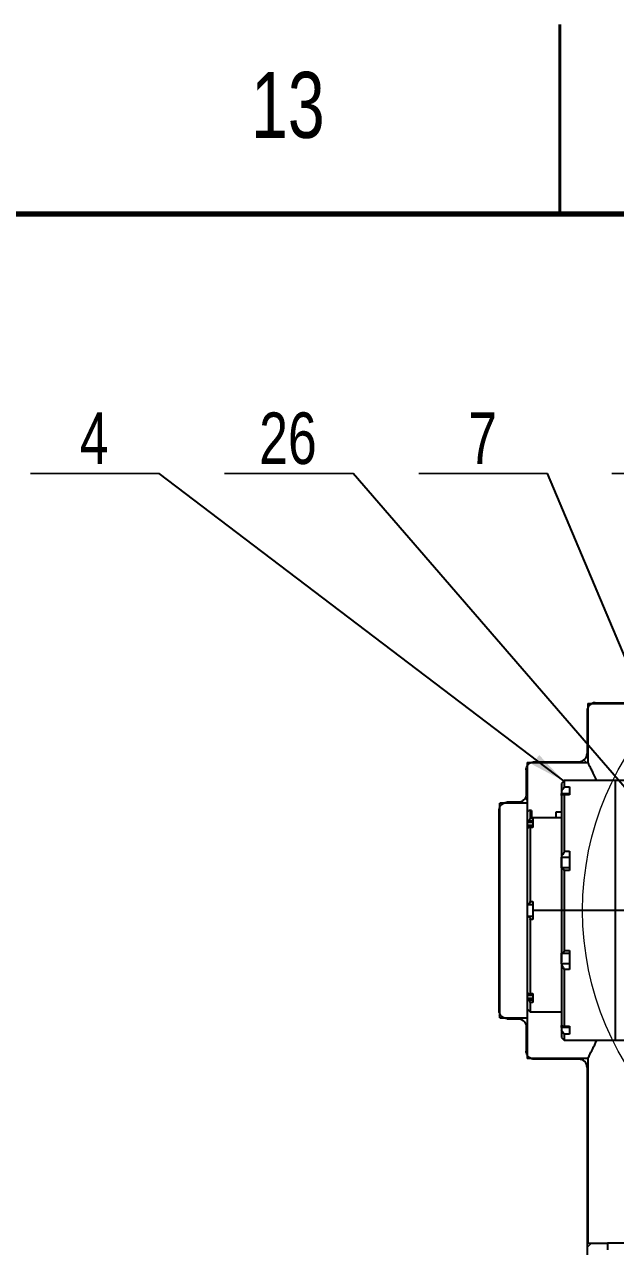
# Model space of a CAD drawing. Header units: millimetres. Extents: x 2 to 1187, y 2 to 839.
# Drawn here: x 545.1 to 599.6, y 725.6 to 838.5 of the extents above; entities that cross this region are included whole.
import ezdxf

# ---------------------------------------------------------------- set-up
doc = ezdxf.new("R2010")
doc.units = ezdxf.units.MM
doc.styles.add('SLDTEXTSTYLE2', font='TXT', dxfattribs={"width": 0.75})
doc.dimstyles.new('SLDDIMSTYLE0', dxfattribs={"dimtxt": 0.18, "dimasz": 3.302, "dimexe": 0, "dimexo": 0.0625, "dimgap": 0, "dimtad": 0, "dimtih": 1, "dimtoh": 1, "dimdec": 0, "dimrnd": 1e-09, "dimzin": 0, "dimdsep": 46, "dimtxsty": 'Standard', "dimsah": 1, "dimcen": 0.09, "dimadec": 0, "dimazin": 0, "dimtfac": 3.302, "dimtdec": 0, "dimtofl": 0, "dimtmove": 0, "dimatfit": 3, "dimfxl": 1, "dimfrac": 2, "dimtolj": 1, "dimtzin": 0, "dimarcsym": 0})

# ---------------------------------------------------------------- blocks, each defined once
blk = doc.blocks.new('SW_HATCH_0')
at = {"color": 0, "linetype": 'Continuous', "lineweight": 18}
for p, q in [((-76.32, 157.03), (-76.25, 156.96)), ((-76.61, 152.83), (-76.38, 152.6)), ((-82.06, 149.3), (-81.87, 149.11)), ((-84.45, 147.2), (-84.37, 147.12)), ((-84.45, 142.71), (-84.37, 142.63)), ((-84.45, 138.22), (-84.37, 138.14)), ((-84.45, 133.73), (-84.37, 133.65)), ((-84.49, 129.28), (-84.37, 129.16)), ((-81.95, 126.74), (-81.87, 126.66)), ((-80.46, 125.25), (-80.39, 125.17)), ((-76.32, 121.11), (-76.25, 121.04)), ((-76.32, 116.62), (-76.25, 116.55)), ((-76.32, 112.13), (-76.25, 112.06)), ((-75.92, 108.17), (-76.32, 107.77))]:
    blk.add_line(p, q, dxfattribs=at)
blk = doc.blocks.new('SW_NOTE_0_10')
at = {"color": 0, "linetype": 'Continuous', "lineweight": 0}
for p, q in [((-11.88, 0), (0, 0)), ((0, 0), (-11.88, 0)), ((-11.88, 0), (0, 0)), ((0, 0), (-11.88, 0)), ((-11.88, 0), (0, 0)), ((0, 0), (-11.88, 0))]:
    blk.add_line(p, q, dxfattribs=at)
at = {"color": 0, "linetype": 'Continuous', "lineweight": 0, "insert": (-5.99, 5.65), "char_height": 4.76, "attachment_point": 2, "style": 'SLDTEXTSTYLE2'}
blk.add_mtext('4', dxfattribs=at)
blk = doc.blocks.new('SW_NOTE_0_11')
at = {"color": 0, "linetype": 'Continuous', "lineweight": 0}
for p, q in [((-11.88, 0), (0, 0)), ((0, 0), (-11.88, 0)), ((-11.88, 0), (0, 0)), ((0, 0), (-11.88, 0)), ((-11.88, 0), (0, 0)), ((0, 0), (-11.88, 0))]:
    blk.add_line(p, q, dxfattribs=at)
at = {"color": 0, "linetype": 'Continuous', "lineweight": 0, "insert": (-6.03, 5.65), "char_height": 4.762, "attachment_point": 2, "style": 'SLDTEXTSTYLE2'}
blk.add_mtext('26', dxfattribs=at)
blk = doc.blocks.new('SW_NOTE_0_12')
at = {"color": 0, "linetype": 'Continuous', "lineweight": 0}
for p, q in [((-11.88, 0), (0, 0)), ((0, 0), (-11.88, 0)), ((-11.88, 0), (0, 0)), ((0, 0), (-11.88, 0)), ((-11.88, 0), (0, 0)), ((0, 0), (-11.88, 0))]:
    blk.add_line(p, q, dxfattribs=at)
at = {"color": 0, "linetype": 'Continuous', "lineweight": 0, "insert": (-5.99, 5.65), "char_height": 4.76, "attachment_point": 2, "style": 'SLDTEXTSTYLE2'}
blk.add_mtext('7', dxfattribs=at)
blk = doc.blocks.new('SW_NOTE_0_13')
at = {"color": 0, "linetype": 'Continuous', "lineweight": 0}
for p, q in [((-11.88, 0), (0, 0)), ((0, 0), (-11.88, 0)), ((-11.88, 0), (0, 0)), ((0, 0), (-11.88, 0)), ((-11.88, 0), (0, 0)), ((0, 0), (-11.88, 0))]:
    blk.add_line(p, q, dxfattribs=at)
at = {"color": 0, "linetype": 'Continuous', "lineweight": 0, "insert": (-5.99, 5.65), "char_height": 4.76, "attachment_point": 2, "style": 'SLDTEXTSTYLE2'}
blk.add_mtext('9', dxfattribs=at)

msp = doc.modelspace()

# ---------------------------------------------------------------- linework, layer by layer
at = {"color": 7, "linetype": 'Continuous', "lineweight": 35}
for p, q in [((594.5, 838.501), (594.5, 820.999)), ((594.5, 821), (594.5, 838.5))]:
    msp.add_line(p, q, dxfattribs=at)
at = {"color": 7, "linetype": 'Continuous', "lineweight": 70}
msp.add_line((20, 821), (1169, 821), dxfattribs=at)
at = {"color": 7, "linetype": 'Continuous', "lineweight": 25}
for p, q in [((597.0108, 775.0643), (597.0108, 771.1149)), ((597.0858, 775.7393), (613.8108, 775.7393)), ((597.0858, 775.7393), (597.0858, 770.2899)), ((597.7608, 775.8143), (613.3858, 775.8143)), ((591.4608, 770.2899), (597.0858, 770.2899)), ((591.4608, 770.2899), (591.4608, 766.5399)), ((592.1358, 770.3649), (596.2608, 770.3649)), ((591.3858, 769.6149), (591.3858, 767.3649)), ((594.8858, 768.6149), (594.6358, 768.3649)), ((599.6358, 768.6149), (594.8858, 768.6149)), ((594.8858, 768.0348), (595.3858, 768.0348)), ((595.3858, 768.0348), (595.3858, 767.2963)), ((603.3858, 768.6149), (599.6358, 768.6149)), ((594.6358, 767.423), (595.3858, 767.423)), ((595.3858, 767.3365), (594.8458, 767.3365)), ((595.3858, 767.2963), (594.8858, 767.2963)), ((588.8858, 747.3649), (588.8858, 765.8649)), ((591.4608, 766.5399), (588.9608, 766.5399)), ((588.9608, 746.6899), (588.9608, 766.5399)), ((590.6358, 766.6149), (589.6358, 766.6149)), ((591.5108, 765.7399), (591.6358, 765.8649)), ((591.7608, 765.8649), (591.6358, 765.8649)), ((591.8858, 765.8649), (591.7608, 765.8649)), ((591.5108, 764.7783), (591.6191, 764.887)), ((591.5108, 764.7783), (591.5108, 764.762)), ((591.5108, 764.762), (592.0108, 764.762)), ((591.5108, 764.4676), (591.5108, 764.762)), ((591.6191, 764.887), (592.0108, 764.887)), ((592.0108, 765.1136), (591.7608, 765.1136)), ((594.6358, 765.1797), (591.8858, 765.1797)), ((592.0108, 765.1136), (592.0108, 764.2917)), ((594.6358, 765.6899), (594.1358, 765.6899)), ((592.0108, 764.4676), (591.5108, 764.4676)), ((592.0108, 764.337), (591.7157, 764.337)), ((592.0108, 764.2917), (591.7608, 764.2917)), ((594.6358, 761.5399), (595.3858, 761.5399)), ((594.6358, 761.5282), (594.6358, 760.5608)), ((594.8858, 762.0838), (595.3858, 762.0838)), ((595.3858, 762.0838), (595.3858, 760.3007)), ((595.3858, 760.5586), (594.6358, 760.5586)), ((594.6358, 760.5586), (594.6358, 760.5585)), ((595.3858, 760.3007), (594.8858, 760.3007)), ((591.5108, 757.1649), (591.5108, 757.1656)), ((591.5108, 757.1649), (592.0108, 757.1649)), ((591.7598, 757.4149), (591.7608, 757.4368)), ((592.0108, 757.4149), (591.7598, 757.4149)), ((591.7608, 757.4368), (592.0108, 757.4368)), ((592.0108, 757.4368), (592.0108, 756.6149)), ((591.5108, 756.0642), (591.5108, 756.0649)), ((592.0108, 756.0649), (591.5108, 756.0649)), ((591.7608, 755.793), (591.7598, 755.8149)), ((591.7598, 755.8149), (592.0108, 755.8149)), ((592.0108, 755.793), (591.7608, 755.793)), ((592.0108, 756.6149), (592.0108, 755.793)), ((594.6358, 756.6149), (592.0108, 756.6149)), ((594.8858, 756.6149), (594.6358, 756.6149)), ((599.6358, 756.6149), (594.8858, 756.6149)), ((603.3858, 756.6149), (599.6358, 756.6149)), ((594.6358, 752.6712), (595.3858, 752.6712)), ((594.8858, 752.9291), (595.3858, 752.9291)), ((595.3858, 752.9291), (595.3858, 751.146)), ((595.3858, 751.6899), (594.6358, 751.6899)), ((595.3858, 751.146), (594.8858, 751.146)), ((591.7157, 748.8929), (592.0108, 748.8929)), ((591.7608, 748.9381), (592.0108, 748.9381)), ((592.0108, 748.9381), (592.0108, 748.1162)), ((592.0108, 748.7622), (591.5108, 748.7622)), ((591.5108, 748.4679), (591.5108, 748.7622)), ((592.0108, 748.4679), (591.5108, 748.4679)), ((591.5108, 748.4515), (591.5108, 748.4679)), ((591.5108, 748.4515), (591.6191, 748.3429)), ((591.6191, 748.3429), (592.0108, 748.3429)), ((592.0108, 748.1162), (591.7608, 748.1162)), ((588.9608, 746.6899), (591.4608, 746.6899)), ((589.6358, 746.6149), (590.6358, 746.6149)), ((591.4608, 746.6899), (591.4608, 742.9399)), ((591.5108, 747.4899), (591.7608, 747.2399)), ((591.7608, 747.2399), (594.6358, 747.2399)), ((591.3858, 745.8649), (591.3858, 743.6149)), ((595.3858, 745.8068), (594.6358, 745.8068)), ((594.8411, 745.8933), (595.3858, 745.8933)), ((594.8858, 745.9336), (595.3858, 745.9336)), ((595.3858, 745.9336), (595.3858, 745.195)), ((594.6358, 744.8649), (594.8858, 744.6149)), ((595.3858, 745.195), (594.8858, 745.195)), ((594.8858, 744.6149), (599.6358, 744.6149)), ((599.6358, 744.6149), (603.3858, 744.6149)), ((597.0858, 742.9399), (591.4608, 742.9399)), ((596.2608, 742.8649), (592.1358, 742.8649)), ((597.0108, 742.1149), (597.0108, 725.8649)), ((597.0858, 742.9399), (597.0858, 725.8649)), ((597.0108, 725.8649), (597.0858, 725.8649)), ((597.0108, 725.8649), (597.0108, 629.1149)), ((597.0108, 725.8649), (598.8858, 725.8649)), ((598.8858, 725.8649), (598.8858, 725.2399)), ((603.8858, 725.8649), (598.8858, 725.8649))]:
    msp.add_line(p, q, dxfattribs=at)
at = {"color": 7, "linetype": 'Continuous', "lineweight": 25, "flags": 128}
msp.add_lwpolyline([(591.4608, 766.5399), (591.4608, 766.495), (591.4608, 766.3605), (591.4608, 766.1379), (591.4608, 765.829), (591.4608, 765.4366), (591.4608, 764.9643), (591.4608, 764.4165), (591.4608, 763.798), (591.4608, 763.1144), (591.4608, 762.372), (591.4608, 761.5774), (591.4608, 760.7379), (591.4608, 759.8611), (591.4608, 758.9548), (591.4608, 758.0274), (591.4608, 757.0872), (591.4608, 756.1427), (591.4608, 755.2024), (591.4608, 754.275), (591.4608, 753.3688), (591.4608, 752.4919), (591.4608, 751.6524), (591.4608, 750.8578), (591.4608, 750.1154), (591.4608, 749.4318), (591.4608, 748.8133), (591.4608, 748.2655), (591.4608, 747.7932), (591.4608, 747.4009), (591.4608, 747.0919), (591.4608, 746.8693), (591.4608, 746.7348), (591.4608, 746.6899)], dxfattribs=at)
at = {"color": 7, "linetype": 'Continuous', "lineweight": 18}
msp.add_circle((623.8858, 756.6149), 27.2907, dxfattribs=at)
at = {"color": 7, "linetype": 'Continuous', "lineweight": 25}
for centre, start, end in [((597.7608, 775.0643), 90, 180), ((596.2608, 771.1149), 270, 0), ((596.2608, 742.1149), 0, 90)]:
    msp.add_arc(centre, 0.75, start, end, dxfattribs=at)
for points, knots in [([(597.2114, 775.5629), (597.2055, 775.5712), (597.1465, 775.6544), (597.1016, 775.7171), (597.0905, 775.7327), (597.0858, 775.7393)], [0, 0, 0, 0, 0.059731194, 0.596587177, 1, 1, 1, 1]), ([(591.3858, 769.6149), (591.3868, 769.6439), (591.3908, 769.7568), (591.4491, 769.9498), (591.598, 770.1584), (591.8082, 770.3051), (591.9992, 770.3605), (592.1094, 770.364), (592.1358, 770.3649)], [0, 0, 0, 0, 0.07410203, 0.28874954, 0.50339705, 0.71804455, 0.93269206, 1, 1, 1, 1]), ([(597.9001, 768.6149), (597.8934, 768.6298), (597.7924, 768.8526), (597.6308, 769.1886), (597.4256, 769.6131), (597.266, 769.9337), (597.1524, 770.1593), (597.094, 770.2737), (597.0881, 770.2853), (597.0858, 770.2899)], [0, 0, 0, 0, 0.012956446, 0.193563601, 0.363224872, 0.532873689, 0.708668034, 0.884453807, 1, 1, 1, 1]), ([(594.8858, 768.0348), (594.8846, 768.0275), (594.8824, 768.0124), (594.8601, 767.9648), (594.8114, 767.8899), (594.7302, 767.7875), (594.6693, 767.7203), (594.6358, 767.6833)], [0, 0, 0, 0, 0.11428757, 0.23368727, 0.49628294, 0.72278717, 1, 1, 1, 1]), ([(591.3858, 767.3649), (591.3775, 767.2806), (591.3609, 767.112), (591.2316, 766.8872), (591.0413, 766.7176), (590.8304, 766.6277), (590.6911, 766.6185), (590.6358, 766.6149)], [0, 0, 0, 0, 0.21465177, 0.42934555, 0.64403934, 0.85873313, 1, 1, 1, 1]), ([(594.6358, 767.23), (594.6358, 767.2544), (594.6358, 767.3261), (594.6358, 767.3844), (594.6358, 767.423)], [0, 0, 0, 0, 0.33951469, 1, 1, 1, 1]), ([(594.8458, 767.3366), (594.8331, 767.335), (594.8068, 767.3317), (594.7377, 767.3008), (594.6765, 767.2583), (594.6358, 767.23)], [0, 0, 0, 0, 0.238166882, 0.493654066, 1, 1, 1, 1]), ([(594.8858, 767.2963), (594.8838, 767.308), (594.8799, 767.3321), (594.8573, 767.335), (594.8458, 767.3366)], [0, 0, 0, 0, 0.48821507, 1, 1, 1, 1]), ([(588.8858, 765.8649), (588.8868, 765.8939), (588.8908, 766.0068), (588.9491, 766.1998), (589.098, 766.4084), (589.3082, 766.5551), (589.4992, 766.6105), (589.6094, 766.614), (589.6358, 766.6149)], [0, 0, 0, 0, 0.07410203, 0.288749538, 0.503397046, 0.718044554, 0.932692062, 1, 1, 1, 1]), ([(591.6191, 764.887), (591.6375, 764.9082), (591.6728, 764.949), (591.7181, 765.0121), (591.746, 765.0611), (591.7589, 765.0948), (591.7602, 765.1074), (591.7608, 765.1136)], [0, 0, 0, 0, 0.25941265, 0.49939231, 0.74884004, 0.87587403, 1, 1, 1, 1]), ([(594.1358, 765.6899), (594.1358, 765.6735), (594.1358, 765.6408), (594.1358, 765.4552), (594.1358, 765.2504), (594.1358, 765.1797)], [0, 0, 0, 0, 0.39576509, 0.79153018, 1, 1, 1, 1]), ([(591.5108, 764.2276), (591.5108, 764.2399), (591.5108, 764.3239), (591.5108, 764.4014), (591.5108, 764.4676)], [0, 0, 0, 0, 0.14656816, 1, 1, 1, 1]), ([(591.5108, 764.2276), (591.539, 764.2495), (591.5955, 764.2932), (591.6626, 764.327), (591.7082, 764.3382), (591.7367, 764.336), (591.7567, 764.3225), (591.7594, 764.3017), (591.7608, 764.2917)], [0, 0, 0, 0, 0.24991179, 0.49900235, 0.63185983, 0.74967691, 0.87879175, 1, 1, 1, 1]), ([(594.8858, 762.0838), (594.8846, 762.065), (594.8824, 762.0266), (594.8601, 761.941), (594.8114, 761.8403), (594.7302, 761.7335), (594.6693, 761.6815), (594.6358, 761.6529)], [0, 0, 0, 0, 0.11427173, 0.2336665, 0.49628185, 0.72273242, 1, 1, 1, 1]), ([(594.6358, 760.5513), (594.6358, 760.5919), (594.6358, 760.675), (594.6358, 760.8202), (594.6358, 760.9715), (594.6358, 761.12), (594.6358, 761.2565), (594.6358, 761.3735), (594.6358, 761.4633), (594.6358, 761.5241), (594.6358, 761.5346), (594.6358, 761.5399)], [0, 0, 0, 0, 0.106491865, 0.218180382, 0.329868899, 0.441557415, 0.553245932, 0.664934449, 0.776622966, 0.888311483, 1, 1, 1, 1]), ([(594.8858, 760.3007), (594.8846, 760.321), (594.8822, 760.3623), (594.8589, 760.4348), (594.8085, 760.5029), (594.728, 760.5494), (594.6669, 760.5555), (594.6358, 760.5585)], [0, 0, 0, 0, 0.12097559, 0.24548264, 0.49642843, 0.74297747, 1, 1, 1, 1]), ([(594.6358, 760.2903), (594.6358, 759.9559), (594.6358, 759.2045), (594.6358, 757.9636), (594.6358, 757.0645), (594.6358, 756.6149)], [0, 0, 0, 0, 0.28625913, 0.64312957, 1, 1, 1, 1]), ([(591.5108, 757.1656), (591.5376, 757.1701), (591.5914, 757.179), (591.6677, 757.2262), (591.7216, 757.2909), (591.7514, 757.3583), (591.7571, 757.3964), (591.7598, 757.4149)], [0, 0, 0, 0, 0.24903049, 0.49893959, 0.748566412, 0.877745942, 1, 1, 1, 1]), ([(591.5108, 756.0642), (591.5377, 756.0597), (591.5916, 756.0507), (591.6679, 756.0034), (591.7219, 755.9387), (591.7514, 755.8711), (591.7571, 755.8332), (591.7598, 755.8149)], [0, 0, 0, 0, 0.25015786, 0.49959513, 0.74920032, 0.87933327, 1, 1, 1, 1]), ([(594.6358, 756.6149), (594.6358, 756.206), (594.6358, 755.3881), (594.6358, 754.1799), (594.6358, 753.0232), (594.6358, 752.252), (594.6358, 751.8979), (594.6358, 751.8832)], [0, 0, 0, 0, 0.24731786, 0.49463572, 0.74195358, 0.98927144, 1, 1, 1, 1]), ([(594.8858, 752.9291), (594.8846, 752.9099), (594.8824, 752.8706), (594.8601, 752.7973), (594.8114, 752.7298), (594.7302, 752.6811), (594.6693, 752.6748), (594.6358, 752.6713)], [0, 0, 0, 0, 0.11427172, 0.23366649, 0.49628185, 0.7227324, 1, 1, 1, 1]), ([(594.6358, 751.6899), (594.6358, 751.7019), (594.6358, 751.726), (594.6358, 751.8746), (594.6358, 752.0825), (594.6358, 752.3243), (594.6358, 752.5364), (594.6358, 752.6358), (594.6358, 752.6712)], [0, 0, 0, 0, 0.18010786, 0.36021571, 0.54032357, 0.72043142, 0.90053928, 1, 1, 1, 1]), ([(594.6358, 751.6334), (594.6358, 751.3876), (594.6358, 750.7962), (594.6358, 749.9688), (594.6358, 749.1554), (594.6358, 748.473), (594.6358, 747.9282), (594.6358, 747.5354), (594.6358, 747.2863), (594.6358, 747.2554), (594.6358, 747.2399)], [0, 0, 0, 0, 0.09228414, 0.22195783, 0.35163153, 0.48130522, 0.61097892, 0.74065261, 0.87032631, 1, 1, 1, 1]), ([(594.8858, 751.146), (594.8846, 751.166), (594.8822, 751.2064), (594.8589, 751.2921), (594.8085, 751.3943), (594.728, 751.499), (594.6669, 751.5506), (594.6358, 751.5769)], [0, 0, 0, 0, 0.12097559, 0.24548264, 0.49642843, 0.74297747, 1, 1, 1, 1]), ([(591.5108, 749.0022), (591.5389, 748.9804), (591.5952, 748.9368), (591.662, 748.9032), (591.7078, 748.8916), (591.7361, 748.8936), (591.7565, 748.9071), (591.7593, 748.9278), (591.7608, 748.9381)], [0, 0, 0, 0, 0.248708023, 0.498254219, 0.6279756, 0.748979706, 0.874635708, 1, 1, 1, 1]), ([(591.5108, 748.7622), (591.5108, 748.8055), (591.5108, 748.8814), (591.5108, 748.9659), (591.5108, 749.0022)], [0, 0, 0, 0, 0.5701137, 1, 1, 1, 1]), ([(591.7608, 748.1162), (591.7602, 748.1224), (591.7589, 748.135), (591.746, 748.1687), (591.7181, 748.2177), (591.6728, 748.2809), (591.6374, 748.3217), (591.6191, 748.3429)], [0, 0, 0, 0, 0.123972704, 0.250880538, 0.500949358, 0.74075121, 1, 1, 1, 1]), ([(589.6358, 746.6149), (589.5515, 746.6232), (589.3828, 746.6398), (589.1581, 746.7691), (588.9885, 746.9594), (588.8986, 747.1702), (588.8894, 747.3096), (588.8858, 747.3649)], [0, 0, 0, 0, 0.214651765, 0.429345552, 0.644039339, 0.858733126, 1, 1, 1, 1]), ([(590.6358, 746.6149), (590.7201, 746.6066), (590.8887, 746.59), (591.1134, 746.4608), (591.2831, 746.2705), (591.373, 746.0596), (591.3821, 745.9202), (591.3858, 745.8649)], [0, 0, 0, 0, 0.21465177, 0.42934555, 0.64403934, 0.85873313, 1, 1, 1, 1]), ([(594.8858, 745.9336), (594.8846, 745.9252), (594.8824, 745.908), (594.8601, 745.8898), (594.8114, 745.8951), (594.7302, 745.9331), (594.6693, 745.9761), (594.6358, 745.9998)], [0, 0, 0, 0, 0.11427173, 0.2336665, 0.49628185, 0.72273242, 1, 1, 1, 1]), ([(594.6358, 745.8068), (594.6358, 745.8533), (594.6358, 745.9117), (594.6358, 745.9848), (594.6358, 745.9998)], [0, 0, 0, 0, 0.79485082, 1, 1, 1, 1]), ([(594.8858, 745.195), (594.8846, 745.2028), (594.8822, 745.2187), (594.8589, 745.2674), (594.8085, 745.3438), (594.728, 745.4453), (594.6669, 745.5123), (594.6358, 745.5465)], [0, 0, 0, 0, 0.12097559, 0.24548264, 0.49642843, 0.74297747, 1, 1, 1, 1]), ([(597.0858, 742.9399), (597.0911, 742.9503), (597.1017, 742.9712), (597.2039, 743.1715), (597.429, 743.6268), (597.6874, 744.1449), (597.8734, 744.5598), (597.8982, 744.6149)], [0, 0, 0, 0, 0.17552426, 0.35277827, 0.64918114, 0.95336169, 1, 1, 1, 1]), ([(592.1358, 742.8649), (592.0515, 742.8732), (591.8828, 742.8898), (591.6581, 743.0191), (591.4885, 743.2094), (591.3986, 743.4202), (591.3894, 743.5596), (591.3858, 743.6149)], [0, 0, 0, 0, 0.21465177, 0.42934555, 0.64403934, 0.85873313, 1, 1, 1, 1])]:
    msp.add_open_spline(points, degree=3, knots=knots, dxfattribs=at)
for points in [[(594.6358, 768.3649), (594.6358, 768.3359), (594.6358, 768.2778), (594.6358, 767.8815), (594.6358, 767.6833)], [(594.8858, 768.6149), (594.8858, 768.5903), (594.8858, 768.5411), (594.8858, 768.2036), (594.8858, 768.0348)], [(599.6358, 756.6149), (599.6358, 757.1385), (599.6358, 758.1857), (599.6358, 759.7296), (599.6358, 761.2202), (599.6358, 762.6321), (599.6358, 763.9409), (599.6358, 765.1244), (599.6358, 766.1624), (599.6358, 767.0367), (599.6358, 767.7338), (599.6358, 768.2367), (599.6358, 768.5555), (599.6358, 768.5951), (599.6358, 768.6149)], [(594.6358, 767.6833), (594.6358, 767.6595), (594.6358, 767.6118), (594.6358, 767.5427), (594.6358, 767.478), (594.6358, 767.4413), (594.6358, 767.423)], [(594.6358, 767.23), (594.6358, 766.9128), (594.6358, 766.2783), (594.6358, 764.9586), (594.6358, 763.4277), (594.6358, 762.2445), (594.6358, 761.6529)], [(594.8858, 767.2963), (594.8858, 766.9867), (594.8858, 766.3677), (594.8858, 765.13), (594.8858, 763.7133), (594.8858, 762.627), (594.8858, 762.0838)], [(591.7608, 765.8649), (591.7608, 765.7811), (591.7608, 765.6136), (591.7608, 765.2803), (591.7608, 765.1136)], [(591.8858, 765.8649), (591.8858, 765.7872), (591.8858, 765.6319), (591.8858, 765.3304), (591.8858, 765.1797)], [(591.5108, 764.7783), (591.5108, 764.9253), (591.5108, 765.2192), (591.5108, 765.5134), (591.5108, 765.7049), (591.5108, 765.7282), (591.5108, 765.7399)], [(591.5108, 757.1656), (591.5108, 757.5165), (591.5108, 758.2182), (591.5108, 759.2474), (591.5108, 760.2419), (591.5108, 761.1875), (591.5108, 762.0724), (591.5108, 762.8823), (591.5108, 763.6155), (591.5108, 764.0236), (591.5108, 764.2276)], [(591.7608, 764.2917), (591.7608, 764.0875), (591.7608, 763.679), (591.7608, 762.9582), (591.7608, 762.1687), (591.7608, 761.3116), (591.7608, 760.3993), (591.7608, 759.4418), (591.7608, 758.4515), (591.7608, 757.7751), (591.7608, 757.4368)], [(594.6358, 761.6529), (594.6358, 761.6367), (594.6358, 761.6044), (594.6358, 761.57), (594.6358, 761.5464), (594.6358, 761.5421), (594.6358, 761.5399)], [(594.6358, 760.5585), (594.6358, 759.9159), (594.6358, 758.6306), (594.6358, 757.2868), (594.6358, 756.6149)], [(594.8858, 760.3007), (594.8858, 759.6977), (594.8858, 758.4918), (594.8858, 757.2405), (594.8858, 756.6149)], [(591.5108, 756.0649), (591.5108, 756.0732), (591.5108, 756.0897), (591.5108, 756.2169), (591.5108, 756.3987), (591.5108, 756.6149), (591.5108, 756.8311), (591.5108, 757.0129), (591.5108, 757.1401), (591.5108, 757.1566), (591.5108, 757.1649)], [(591.5108, 749.0022), (591.5108, 749.2062), (591.5108, 749.6143), (591.5108, 750.3475), (591.5108, 751.1574), (591.5108, 752.0423), (591.5108, 752.9879), (591.5108, 753.9824), (591.5108, 755.0116), (591.5108, 755.7133), (591.5108, 756.0642)], [(591.7608, 755.793), (591.7608, 755.4548), (591.7608, 754.7783), (591.7608, 753.788), (591.7608, 752.8305), (591.7608, 751.9182), (591.7608, 751.0611), (591.7608, 750.2716), (591.7608, 749.5508), (591.7608, 749.1424), (591.7608, 748.9381)], [(594.6358, 756.6149), (594.6358, 755.943), (594.6358, 754.5992), (594.6358, 753.3139), (594.6358, 752.6713)], [(594.8858, 756.6149), (594.8858, 755.9893), (594.8858, 754.738), (594.8858, 753.5321), (594.8858, 752.9291)], [(599.6358, 744.6149), (599.6358, 744.6347), (599.6358, 744.6744), (599.6358, 744.9931), (599.6358, 745.496), (599.6358, 746.1931), (599.6358, 747.0674), (599.6358, 748.1054), (599.6358, 749.2889), (599.6358, 750.5977), (599.6358, 752.0096), (599.6358, 753.5002), (599.6358, 755.0441), (599.6358, 756.0913), (599.6358, 756.6149)], [(594.6358, 751.6899), (594.6358, 751.6877), (594.6358, 751.6834), (594.6358, 751.6598), (594.6358, 751.6254), (594.6358, 751.5931), (594.6358, 751.5769)], [(594.6358, 751.5769), (594.6358, 750.9853), (594.6358, 749.8021), (594.6358, 748.2712), (594.6358, 746.9515), (594.6358, 746.317), (594.6358, 745.9998)], [(594.8858, 751.146), (594.8858, 750.6028), (594.8858, 749.5165), (594.8858, 748.0998), (594.8858, 746.8621), (594.8858, 746.2431), (594.8858, 745.9336)], [(591.5108, 747.4899), (591.5108, 747.5016), (591.5108, 747.5249), (591.5108, 747.7164), (591.5108, 748.0106), (591.5108, 748.3045), (591.5108, 748.4515)], [(591.7608, 748.1162), (591.7608, 747.9821), (591.7608, 747.7138), (591.7608, 747.446), (591.7608, 747.2718), (591.7608, 747.2505), (591.7608, 747.2399)], [(594.6358, 745.8068), (594.6358, 745.7885), (594.6358, 745.7518), (594.6358, 745.6871), (594.6358, 745.618), (594.6358, 745.5703), (594.6358, 745.5465)], [(594.6358, 745.5465), (594.6358, 745.3483), (594.6358, 744.952), (594.6358, 744.8939), (594.6358, 744.8649)], [(594.8858, 745.195), (594.8858, 745.0262), (594.8858, 744.6887), (594.8858, 744.6395), (594.8858, 744.6149)]]:
    msp.add_open_spline(points, degree=3, dxfattribs=at)

# ---------------------------------------------------------------- block references
at = {"color": 7, "linetype": 'Continuous', "lineweight": 0}
for name, p in [('SW_NOTE_0_10', (557.4822, 796.9909)), ('SW_NOTE_0_11', (575.4157, 796.9909)), ('SW_NOTE_0_12', (593.3492, 796.9909)), ('SW_NOTE_0_13', (611.1639, 796.9909))]:
    msp.add_blockref(name, p, dxfattribs=at)
at = {"color": 7, "linetype": 'Continuous', "lineweight": 18}
msp.add_blockref('SW_HATCH_0', (673.3338, 617.6913), dxfattribs=at)

# ---------------------------------------------------------------- texts
at = {"color": 7, "linetype": 'Continuous', "lineweight": 0, "insert": (569.3772, 834.1137), "char_height": 6.096, "attachment_point": 2, "style": 'SLDTEXTSTYLE2'}
msp.add_mtext('13', dxfattribs=at)

# ---------------------------------------------------------------- leaders
at = {"color": 7, "linetype": 'Continuous', "lineweight": 0}
for points in [[(594.8858, 768.5511), (557.4822, 796.9909)], [(603.6696, 764.3025), (575.4157, 796.9909)], [(608.5108, 760.9899), (593.3492, 796.9909)]]:
    msp.add_leader(points, dimstyle='SLDDIMSTYLE0', dxfattribs=at)

doc.saveas('drawing.dxf')
